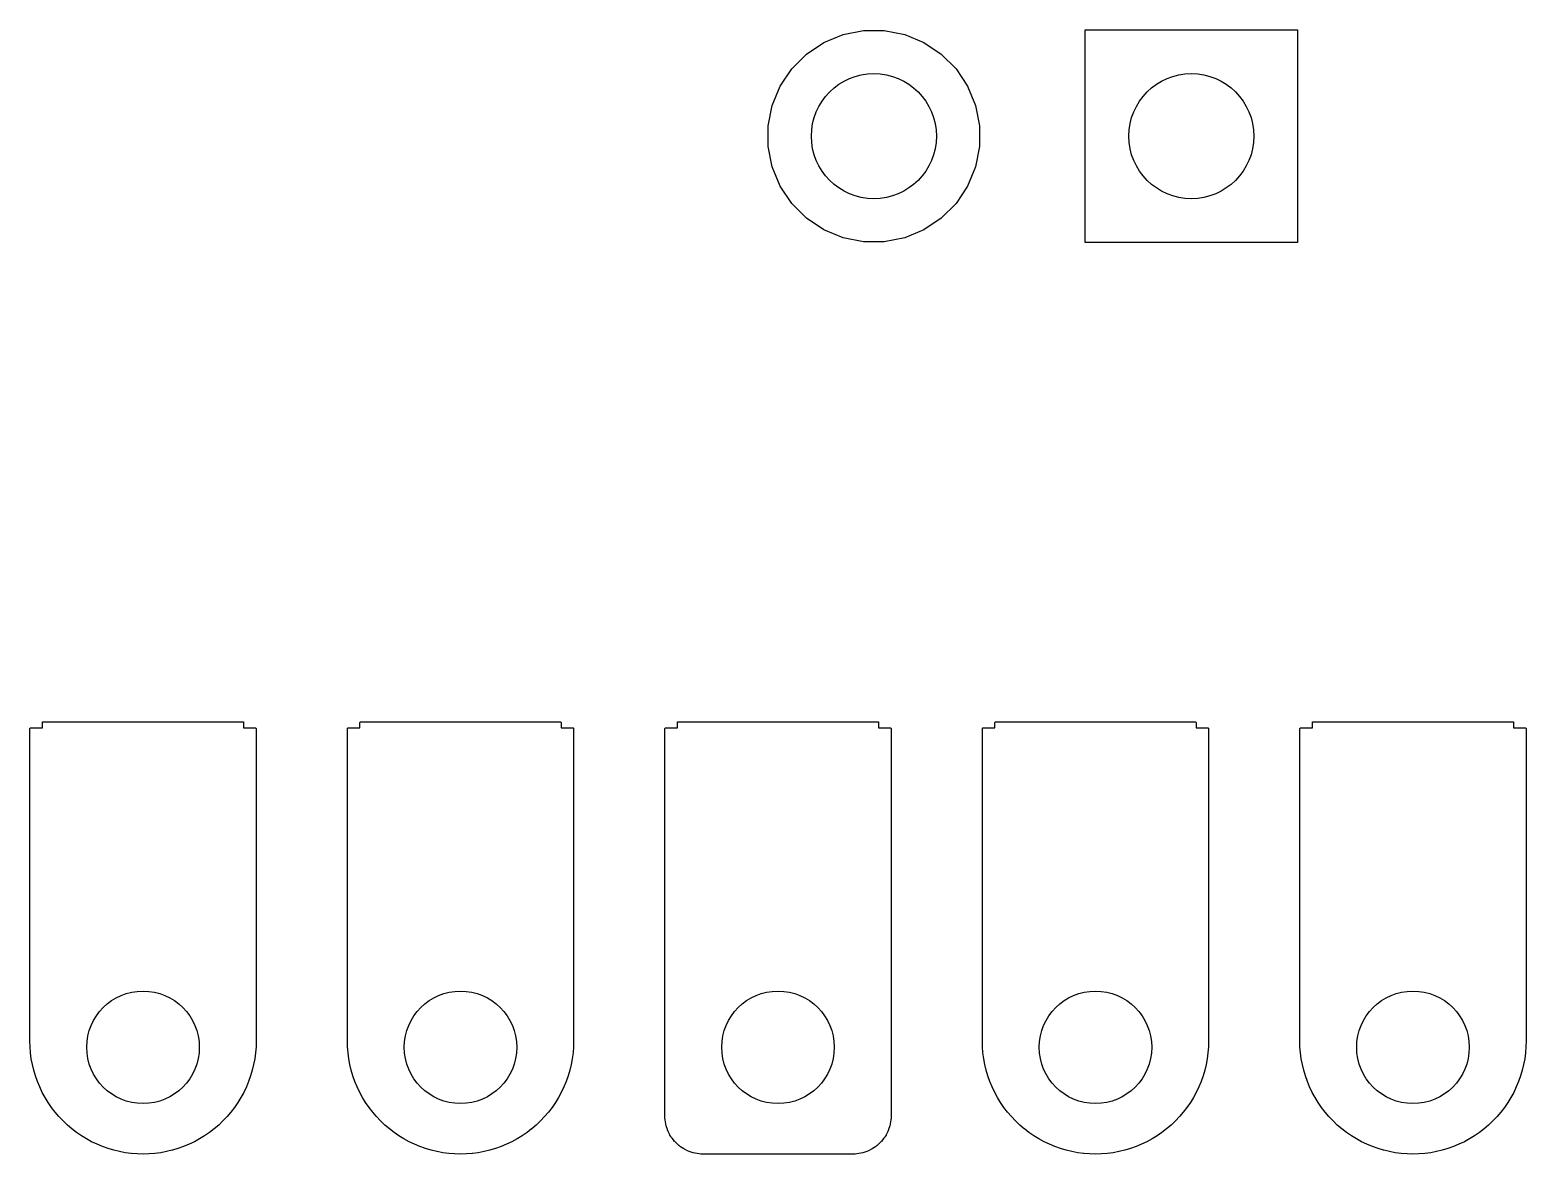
# Model space of a CAD drawing. Extents: x 2.33 to 6.14, y -4.79 to -1.74.
# Drawn here: x 3.8544 to 4.3256, y -3.7556 to -3.4015 of the extents above; entities that cross this region are included whole.
import ezdxf

# ---------------------------------------------------------------- set-up
doc = ezdxf.new("R2010")
doc.units = 0
doc.header["$MEASUREMENT"] = 0
doc.layers.add('BLACK', color=7, linetype='CONTINUOUS')
doc.layers.add('WHITE', color=7, linetype='CONTINUOUS')

msp = doc.modelspace()

# ---------------------------------------------------------------- linework, layer by layer
at = {"layer": 'BLACK', "linetype": 'CONTINUOUS'}
for p, q in [((4.11048, -3.40298), (4.11692, -3.4017)), ((4.11692, -3.4017), (4.12348, -3.4017)), ((4.12348, -3.4017), (4.12991, -3.40298)), ((4.18673, -3.46846), (4.18673, -3.40154)), ((4.18673, -3.40154), (4.25366, -3.40154)), ((4.25366, -3.40154), (4.25366, -3.46846)), ((4.09897, -3.40913), (4.10442, -3.40549)), ((4.10442, -3.40549), (4.11048, -3.40298)), ((4.12991, -3.40298), (4.13597, -3.40549)), ((4.13597, -3.40549), (4.14143, -3.40913)), ((4.09433, -3.41377), (4.09897, -3.40913)), ((4.14143, -3.40913), (4.14607, -3.41377)), ((4.09068, -3.41922), (4.09433, -3.41377)), ((4.14607, -3.41377), (4.14971, -3.41922)), ((4.08817, -3.42529), (4.09068, -3.41922)), ((4.14971, -3.41922), (4.15222, -3.42529)), ((4.08689, -3.43172), (4.08817, -3.42529)), ((4.15222, -3.42529), (4.1535, -3.43172)), ((4.08689, -3.43828), (4.08689, -3.43172)), ((4.1535, -3.43172), (4.1535, -3.43828)), ((4.08817, -3.44471), (4.08689, -3.43828)), ((4.1535, -3.43828), (4.15222, -3.44471)), ((4.09068, -3.45078), (4.08817, -3.44471)), ((4.15222, -3.44471), (4.14971, -3.45078)), ((4.09433, -3.45623), (4.09068, -3.45078)), ((4.14971, -3.45078), (4.14607, -3.45623)), ((4.09897, -3.46087), (4.09433, -3.45623)), ((4.14607, -3.45623), (4.14143, -3.46087)), ((4.10442, -3.46451), (4.09897, -3.46087)), ((4.14143, -3.46087), (4.13597, -3.46451)), ((4.11048, -3.46702), (4.10442, -3.46451)), ((4.11692, -3.4683), (4.11048, -3.46702)), ((4.12348, -3.4683), (4.11692, -3.4683)), ((4.12991, -3.46702), (4.12348, -3.4683)), ((4.13597, -3.46451), (4.12991, -3.46702)), ((4.25366, -3.46846), (4.18673, -3.46846)), ((3.85437, -3.62157), (3.85443, -3.62144)), ((3.85437, -3.72), (3.85437, -3.62157)), ((3.85443, -3.62144), (3.85457, -3.62138)), ((3.85457, -3.62138), (3.85831, -3.62138)), ((3.85831, -3.61964), (3.85836, -3.6195)), ((3.85831, -3.62138), (3.85831, -3.61964)), ((3.85836, -3.6195), (3.8585, -3.61944)), ((3.8585, -3.61944), (3.9215, -3.61944)), ((3.9215, -3.61944), (3.92164, -3.6195)), ((3.92164, -3.6195), (3.92169, -3.61964)), ((3.92169, -3.61964), (3.92169, -3.62138)), ((3.92169, -3.62138), (3.92543, -3.62138)), ((3.92543, -3.62138), (3.92557, -3.62144)), ((3.92557, -3.62144), (3.92563, -3.62157)), ((3.92563, -3.62157), (3.92563, -3.72)), ((3.95437, -3.62157), (3.95443, -3.62144)), ((3.95437, -3.72), (3.95437, -3.62157)), ((3.95443, -3.62144), (3.95457, -3.62138)), ((3.95457, -3.62138), (3.95831, -3.62138)), ((3.95831, -3.61964), (3.95836, -3.6195)), ((3.95831, -3.62138), (3.95831, -3.61964)), ((3.95836, -3.6195), (3.9585, -3.61944)), ((3.9585, -3.61944), (4.0215, -3.61944)), ((4.0215, -3.61944), (4.02164, -3.6195)), ((4.02164, -3.6195), (4.02169, -3.61964)), ((4.02169, -3.61964), (4.02169, -3.62138)), ((4.02169, -3.62138), (4.02543, -3.62138)), ((4.02543, -3.62138), (4.02557, -3.62144)), ((4.02557, -3.62144), (4.02563, -3.62157)), ((4.02563, -3.62157), (4.02563, -3.72)), ((4.05437, -3.62157), (4.05443, -3.62144)), ((4.05437, -3.74425), (4.05437, -3.62157)), ((4.05443, -3.62144), (4.05457, -3.62138)), ((4.05457, -3.62138), (4.05831, -3.62138)), ((4.05831, -3.61964), (4.05836, -3.6195)), ((4.05831, -3.62138), (4.05831, -3.61964)), ((4.05836, -3.6195), (4.0585, -3.61944)), ((4.0585, -3.61944), (4.1215, -3.61944)), ((4.1215, -3.61944), (4.12164, -3.6195)), ((4.12164, -3.6195), (4.12169, -3.61964)), ((4.12169, -3.61964), (4.12169, -3.62138)), ((4.12169, -3.62138), (4.12543, -3.62138)), ((4.12543, -3.62138), (4.12557, -3.62144)), ((4.12557, -3.62144), (4.12563, -3.62157)), ((4.12563, -3.62157), (4.12563, -3.74425)), ((4.15437, -3.62157), (4.15443, -3.62144)), ((4.15437, -3.72), (4.15437, -3.62157)), ((4.15443, -3.62144), (4.15457, -3.62138)), ((4.15457, -3.62138), (4.15831, -3.62138)), ((4.15831, -3.61964), (4.15836, -3.6195)), ((4.15831, -3.62138), (4.15831, -3.61964)), ((4.15836, -3.6195), (4.1585, -3.61944)), ((4.1585, -3.61944), (4.2215, -3.61944)), ((4.2215, -3.61944), (4.22164, -3.6195)), ((4.22164, -3.6195), (4.22169, -3.61964)), ((4.22169, -3.61964), (4.22169, -3.62138)), ((4.22169, -3.62138), (4.22543, -3.62138)), ((4.22543, -3.62138), (4.22557, -3.62144)), ((4.22557, -3.62144), (4.22563, -3.62157)), ((4.22563, -3.62157), (4.22563, -3.72)), ((4.25437, -3.62157), (4.25443, -3.62144)), ((4.25437, -3.72), (4.25437, -3.62157)), ((4.25443, -3.62144), (4.25457, -3.62138)), ((4.25457, -3.62138), (4.25831, -3.62138)), ((4.25831, -3.61964), (4.25836, -3.6195)), ((4.25831, -3.62138), (4.25831, -3.61964)), ((4.25836, -3.6195), (4.2585, -3.61944)), ((4.2585, -3.61944), (4.3215, -3.61944)), ((4.3215, -3.61944), (4.32164, -3.6195)), ((4.32164, -3.6195), (4.32169, -3.61964)), ((4.32169, -3.61964), (4.32169, -3.62138)), ((4.32169, -3.62138), (4.32543, -3.62138)), ((4.32543, -3.62138), (4.32557, -3.62144)), ((4.32557, -3.62144), (4.32563, -3.62157)), ((4.32563, -3.62157), (4.32563, -3.72)), ((3.85441, -3.72185), (3.85437, -3.72)), ((3.85437, -3.72), (3.85437, -3.72)), ((3.85441, -3.72187), (3.85441, -3.72185)), ((3.85457, -3.72372), (3.85441, -3.72187)), ((3.92559, -3.72187), (3.92543, -3.72372)), ((3.92563, -3.72), (3.92559, -3.72185)), ((3.92559, -3.72185), (3.92559, -3.72187)), ((3.92563, -3.72), (3.92563, -3.72)), ((3.95441, -3.72185), (3.95437, -3.72)), ((3.95437, -3.72), (3.95437, -3.72)), ((3.95441, -3.72187), (3.95441, -3.72185)), ((3.95457, -3.72372), (3.95441, -3.72187)), ((4.02559, -3.72187), (4.02543, -3.72372)), ((4.02563, -3.72), (4.02559, -3.72185)), ((4.02559, -3.72185), (4.02559, -3.72187)), ((4.02563, -3.72), (4.02563, -3.72)), ((4.15441, -3.72185), (4.15437, -3.72)), ((4.15437, -3.72), (4.15437, -3.72)), ((4.15441, -3.72187), (4.15441, -3.72185)), ((4.15457, -3.72372), (4.15441, -3.72187)), ((4.22559, -3.72187), (4.22543, -3.72372)), ((4.22563, -3.72), (4.22559, -3.72185)), ((4.22559, -3.72185), (4.22559, -3.72187)), ((4.22563, -3.72), (4.22563, -3.72)), ((4.25441, -3.72185), (4.25437, -3.72)), ((4.25437, -3.72), (4.25437, -3.72)), ((4.25441, -3.72187), (4.25441, -3.72185)), ((4.25457, -3.72372), (4.25441, -3.72187)), ((4.32559, -3.72187), (4.32543, -3.72372)), ((4.32563, -3.72), (4.32559, -3.72185)), ((4.32559, -3.72185), (4.32559, -3.72187)), ((4.32563, -3.72), (4.32563, -3.72)), ((3.85457, -3.72373), (3.85457, -3.72372)), ((3.8548, -3.72558), (3.85457, -3.72373)), ((3.85481, -3.72559), (3.8548, -3.72558)), ((3.85516, -3.7274), (3.85481, -3.72559)), ((3.85516, -3.72741), (3.85516, -3.7274)), ((3.8556, -3.72922), (3.85516, -3.72741)), ((3.92484, -3.72741), (3.9244, -3.72922)), ((3.92519, -3.72559), (3.92484, -3.7274)), ((3.92484, -3.7274), (3.92484, -3.72741)), ((3.9252, -3.72558), (3.92519, -3.72559)), ((3.92543, -3.72373), (3.9252, -3.72558)), ((3.92543, -3.72372), (3.92543, -3.72373)), ((3.95457, -3.72373), (3.95457, -3.72372)), ((3.9548, -3.72558), (3.95457, -3.72373)), ((3.95481, -3.72559), (3.9548, -3.72558)), ((3.95516, -3.7274), (3.95481, -3.72559)), ((3.95516, -3.72741), (3.95516, -3.7274)), ((3.9556, -3.72922), (3.95516, -3.72741)), ((4.02484, -3.72741), (4.0244, -3.72922)), ((4.02519, -3.72559), (4.02484, -3.7274)), ((4.02484, -3.7274), (4.02484, -3.72741)), ((4.0252, -3.72558), (4.02519, -3.72559)), ((4.02543, -3.72373), (4.0252, -3.72558)), ((4.02543, -3.72372), (4.02543, -3.72373)), ((4.15457, -3.72373), (4.15457, -3.72372)), ((4.1548, -3.72558), (4.15457, -3.72373)), ((4.15481, -3.72559), (4.1548, -3.72558)), ((4.15516, -3.7274), (4.15481, -3.72559)), ((4.15516, -3.72741), (4.15516, -3.7274)), ((4.1556, -3.72922), (4.15516, -3.72741)), ((4.22484, -3.72741), (4.2244, -3.72922)), ((4.22519, -3.72559), (4.22484, -3.7274)), ((4.22484, -3.7274), (4.22484, -3.72741)), ((4.2252, -3.72558), (4.22519, -3.72559)), ((4.22543, -3.72373), (4.2252, -3.72558)), ((4.22543, -3.72372), (4.22543, -3.72373)), ((4.25457, -3.72373), (4.25457, -3.72372)), ((4.2548, -3.72558), (4.25457, -3.72373)), ((4.25481, -3.72559), (4.2548, -3.72558)), ((4.25516, -3.7274), (4.25481, -3.72559)), ((4.25516, -3.72741), (4.25516, -3.7274)), ((4.2556, -3.72922), (4.25516, -3.72741)), ((4.32484, -3.72741), (4.3244, -3.72922)), ((4.32519, -3.72559), (4.32484, -3.7274)), ((4.32484, -3.7274), (4.32484, -3.72741)), ((4.3252, -3.72558), (4.32519, -3.72559)), ((4.32543, -3.72373), (4.3252, -3.72558)), ((4.32543, -3.72372), (4.32543, -3.72373)), ((3.8556, -3.72923), (3.8556, -3.72922)), ((3.85611, -3.731), (3.8556, -3.72923)), ((3.85611, -3.73101), (3.85611, -3.731)), ((3.85674, -3.73278), (3.85611, -3.73101)), ((3.92389, -3.73101), (3.92326, -3.73278)), ((3.9244, -3.72923), (3.92389, -3.731)), ((3.92389, -3.731), (3.92389, -3.73101)), ((3.9244, -3.72922), (3.9244, -3.72923)), ((3.9556, -3.72923), (3.9556, -3.72922)), ((3.95611, -3.731), (3.9556, -3.72923)), ((3.95611, -3.73101), (3.95611, -3.731)), ((3.95674, -3.73278), (3.95611, -3.73101)), ((4.02389, -3.73101), (4.02326, -3.73278)), ((4.0244, -3.72923), (4.02389, -3.731)), ((4.02389, -3.731), (4.02389, -3.73101)), ((4.0244, -3.72922), (4.0244, -3.72923)), ((4.1556, -3.72923), (4.1556, -3.72922)), ((4.15611, -3.731), (4.1556, -3.72923)), ((4.15611, -3.73101), (4.15611, -3.731)), ((4.15674, -3.73278), (4.15611, -3.73101)), ((4.22389, -3.73101), (4.22326, -3.73278)), ((4.2244, -3.72923), (4.22389, -3.731)), ((4.22389, -3.731), (4.22389, -3.73101)), ((4.2244, -3.72922), (4.2244, -3.72923)), ((4.2556, -3.72923), (4.2556, -3.72922)), ((4.25611, -3.731), (4.2556, -3.72923)), ((4.25611, -3.73101), (4.25611, -3.731)), ((4.25674, -3.73278), (4.25611, -3.73101)), ((4.32389, -3.73101), (4.32326, -3.73278)), ((4.3244, -3.72923), (4.32389, -3.731)), ((4.32389, -3.731), (4.32389, -3.73101)), ((4.3244, -3.72922), (4.3244, -3.72923)), ((3.85675, -3.73279), (3.85674, -3.73278)), ((3.85746, -3.73449), (3.85675, -3.73279)), ((3.85825, -3.73619), (3.85746, -3.73449)), ((3.85746, -3.73449), (3.85746, -3.73449)), ((3.85825, -3.7362), (3.85825, -3.73619)), ((3.85916, -3.73781), (3.85825, -3.7362)), ((3.92175, -3.7362), (3.92084, -3.73781)), ((3.92254, -3.73449), (3.92175, -3.73619)), ((3.92175, -3.73619), (3.92175, -3.7362)), ((3.92325, -3.73279), (3.92254, -3.73449)), ((3.92254, -3.73449), (3.92254, -3.73449)), ((3.92326, -3.73278), (3.92325, -3.73279)), ((3.95675, -3.73279), (3.95674, -3.73278)), ((3.95746, -3.73449), (3.95675, -3.73279)), ((3.95825, -3.73619), (3.95746, -3.73449)), ((3.95746, -3.73449), (3.95746, -3.73449)), ((3.95825, -3.7362), (3.95825, -3.73619)), ((3.95916, -3.73781), (3.95825, -3.7362)), ((4.02175, -3.7362), (4.02084, -3.73781)), ((4.02254, -3.73449), (4.02175, -3.73619)), ((4.02175, -3.73619), (4.02175, -3.7362)), ((4.02325, -3.73279), (4.02254, -3.73449)), ((4.02254, -3.73449), (4.02254, -3.73449)), ((4.02326, -3.73278), (4.02325, -3.73279)), ((4.15675, -3.73279), (4.15674, -3.73278)), ((4.15746, -3.73449), (4.15675, -3.73279)), ((4.15825, -3.73619), (4.15746, -3.73449)), ((4.15746, -3.73449), (4.15746, -3.73449)), ((4.15825, -3.7362), (4.15825, -3.73619)), ((4.15916, -3.73781), (4.15825, -3.7362)), ((4.22175, -3.7362), (4.22084, -3.73781)), ((4.22254, -3.73449), (4.22175, -3.73619)), ((4.22175, -3.73619), (4.22175, -3.7362)), ((4.22325, -3.73279), (4.22254, -3.73449)), ((4.22254, -3.73449), (4.22254, -3.73449)), ((4.22326, -3.73278), (4.22325, -3.73279)), ((4.25675, -3.73279), (4.25674, -3.73278)), ((4.25746, -3.73449), (4.25675, -3.73279)), ((4.25825, -3.73619), (4.25746, -3.73449)), ((4.25746, -3.73449), (4.25746, -3.73449)), ((4.25825, -3.7362), (4.25825, -3.73619)), ((4.25916, -3.73781), (4.25825, -3.7362)), ((4.32175, -3.7362), (4.32084, -3.73781)), ((4.32254, -3.73449), (4.32175, -3.73619)), ((4.32175, -3.73619), (4.32175, -3.7362)), ((4.32325, -3.73279), (4.32254, -3.73449)), ((4.32254, -3.73449), (4.32254, -3.73449)), ((4.32326, -3.73278), (4.32325, -3.73279)), ((3.85916, -3.73782), (3.85916, -3.73781)), ((3.86011, -3.73939), (3.85916, -3.73782)), ((3.86011, -3.7394), (3.86011, -3.73939)), ((3.86118, -3.74094), (3.86011, -3.7394)), ((3.86118, -3.74095), (3.86118, -3.74094)), ((3.86233, -3.7424), (3.86118, -3.74095)), ((3.91882, -3.74095), (3.91767, -3.7424)), ((3.91989, -3.7394), (3.91882, -3.74094)), ((3.91882, -3.74094), (3.91882, -3.74095)), ((3.92084, -3.73782), (3.91989, -3.73939)), ((3.91989, -3.73939), (3.91989, -3.7394)), ((3.92084, -3.73781), (3.92084, -3.73782)), ((3.95916, -3.73782), (3.95916, -3.73781)), ((3.96011, -3.73939), (3.95916, -3.73782)), ((3.96011, -3.7394), (3.96011, -3.73939)), ((3.96118, -3.74094), (3.96011, -3.7394)), ((3.96118, -3.74095), (3.96118, -3.74094)), ((3.96233, -3.7424), (3.96118, -3.74095)), ((4.01882, -3.74095), (4.01767, -3.7424)), ((4.01989, -3.7394), (4.01882, -3.74094)), ((4.01882, -3.74094), (4.01882, -3.74095)), ((4.02084, -3.73782), (4.01989, -3.73939)), ((4.01989, -3.73939), (4.01989, -3.7394)), ((4.02084, -3.73781), (4.02084, -3.73782)), ((4.15916, -3.73782), (4.15916, -3.73781)), ((4.16011, -3.73939), (4.15916, -3.73782)), ((4.16011, -3.7394), (4.16011, -3.73939)), ((4.16118, -3.74094), (4.16011, -3.7394)), ((4.16118, -3.74095), (4.16118, -3.74094)), ((4.16233, -3.7424), (4.16118, -3.74095)), ((4.21882, -3.74095), (4.21767, -3.7424)), ((4.21989, -3.7394), (4.21882, -3.74094)), ((4.21882, -3.74094), (4.21882, -3.74095)), ((4.22084, -3.73782), (4.21989, -3.73939)), ((4.21989, -3.73939), (4.21989, -3.7394)), ((4.22084, -3.73781), (4.22084, -3.73782)), ((4.25916, -3.73782), (4.25916, -3.73781)), ((4.26011, -3.73939), (4.25916, -3.73782)), ((4.26011, -3.7394), (4.26011, -3.73939)), ((4.26118, -3.74094), (4.26011, -3.7394)), ((4.26118, -3.74095), (4.26118, -3.74094)), ((4.26233, -3.7424), (4.26118, -3.74095)), ((4.31882, -3.74095), (4.31767, -3.7424)), ((4.31989, -3.7394), (4.31882, -3.74094)), ((4.31882, -3.74094), (4.31882, -3.74095)), ((4.32084, -3.73782), (4.31989, -3.73939)), ((4.31989, -3.73939), (4.31989, -3.7394)), ((4.32084, -3.73781), (4.32084, -3.73782)), ((3.86233, -3.74241), (3.86233, -3.7424)), ((3.86351, -3.74383), (3.86233, -3.74241)), ((3.86352, -3.74384), (3.86351, -3.74383)), ((3.86482, -3.74518), (3.86352, -3.74384)), ((3.86616, -3.74648), (3.86482, -3.74518)), ((3.86482, -3.74518), (3.86482, -3.74518)), ((3.86617, -3.74649), (3.86616, -3.74648)), ((3.86759, -3.74767), (3.86617, -3.74649)), ((3.91383, -3.74649), (3.91241, -3.74767)), ((3.91384, -3.74648), (3.91383, -3.74649)), ((3.91518, -3.74518), (3.91384, -3.74648)), ((3.91648, -3.74384), (3.91518, -3.74518)), ((3.91518, -3.74518), (3.91518, -3.74518)), ((3.91649, -3.74383), (3.91648, -3.74384)), ((3.91767, -3.74241), (3.91649, -3.74383)), ((3.91767, -3.7424), (3.91767, -3.74241)), ((3.96233, -3.74241), (3.96233, -3.7424)), ((3.96351, -3.74383), (3.96233, -3.74241)), ((3.96352, -3.74384), (3.96351, -3.74383)), ((3.96482, -3.74518), (3.96352, -3.74384)), ((3.96616, -3.74648), (3.96482, -3.74518)), ((3.96482, -3.74518), (3.96482, -3.74518)), ((3.96617, -3.74649), (3.96616, -3.74648)), ((3.96759, -3.74767), (3.96617, -3.74649)), ((4.01383, -3.74649), (4.01241, -3.74767)), ((4.01384, -3.74648), (4.01383, -3.74649)), ((4.01518, -3.74518), (4.01384, -3.74648)), ((4.01648, -3.74384), (4.01518, -3.74518)), ((4.01518, -3.74518), (4.01518, -3.74518)), ((4.01649, -3.74383), (4.01648, -3.74384)), ((4.01767, -3.74241), (4.01649, -3.74383)), ((4.01767, -3.7424), (4.01767, -3.74241)), ((4.05437, -3.74428), (4.05437, -3.74425)), ((4.05445, -3.74487), (4.05437, -3.74428)), ((4.05453, -3.7455), (4.05445, -3.74487)), ((4.05453, -3.74551), (4.05453, -3.7455)), ((4.05465, -3.7461), (4.05453, -3.74551)), ((4.05477, -3.74673), (4.05465, -3.7461)), ((4.12535, -3.7461), (4.12523, -3.74673)), ((4.12547, -3.74551), (4.12535, -3.7461)), ((4.12555, -3.74487), (4.12547, -3.7455)), ((4.12547, -3.7455), (4.12547, -3.74551)), ((4.12563, -3.74428), (4.12555, -3.74487)), ((4.12563, -3.74425), (4.12563, -3.74428)), ((4.16233, -3.74241), (4.16233, -3.7424)), ((4.16351, -3.74383), (4.16233, -3.74241)), ((4.16352, -3.74384), (4.16351, -3.74383)), ((4.16482, -3.74518), (4.16352, -3.74384)), ((4.16616, -3.74648), (4.16482, -3.74518)), ((4.16482, -3.74518), (4.16482, -3.74518)), ((4.16617, -3.74649), (4.16616, -3.74648)), ((4.16759, -3.74767), (4.16617, -3.74649)), ((4.21383, -3.74649), (4.21241, -3.74767)), ((4.21384, -3.74648), (4.21383, -3.74649)), ((4.21518, -3.74518), (4.21384, -3.74648)), ((4.21648, -3.74384), (4.21518, -3.74518)), ((4.21518, -3.74518), (4.21518, -3.74518)), ((4.21649, -3.74383), (4.21648, -3.74384)), ((4.21767, -3.74241), (4.21649, -3.74383)), ((4.21767, -3.7424), (4.21767, -3.74241)), ((4.26233, -3.74241), (4.26233, -3.7424)), ((4.26351, -3.74383), (4.26233, -3.74241)), ((4.26352, -3.74384), (4.26351, -3.74383)), ((4.26482, -3.74518), (4.26352, -3.74384)), ((4.26616, -3.74648), (4.26482, -3.74518)), ((4.26482, -3.74518), (4.26482, -3.74518)), ((4.26617, -3.74649), (4.26616, -3.74648)), ((4.26759, -3.74767), (4.26617, -3.74649)), ((4.31383, -3.74649), (4.31241, -3.74767)), ((4.31384, -3.74648), (4.31383, -3.74649)), ((4.31518, -3.74518), (4.31384, -3.74648)), ((4.31648, -3.74384), (4.31518, -3.74518)), ((4.31518, -3.74518), (4.31518, -3.74518)), ((4.31649, -3.74383), (4.31648, -3.74384)), ((4.31767, -3.74241), (4.31649, -3.74383)), ((4.31767, -3.7424), (4.31767, -3.74241)), ((3.8676, -3.74767), (3.86759, -3.74767)), ((3.86905, -3.74882), (3.8676, -3.74767)), ((3.86906, -3.74882), (3.86905, -3.74882)), ((3.8706, -3.74989), (3.86906, -3.74882)), ((3.87061, -3.74989), (3.8706, -3.74989)), ((3.87218, -3.75084), (3.87061, -3.74989)), ((3.87219, -3.75084), (3.87218, -3.75084)), ((3.8738, -3.75175), (3.87219, -3.75084)), ((3.90781, -3.75084), (3.9062, -3.75175)), ((3.90782, -3.75084), (3.90781, -3.75084)), ((3.90939, -3.74989), (3.90782, -3.75084)), ((3.9094, -3.74989), (3.90939, -3.74989)), ((3.91094, -3.74882), (3.9094, -3.74989)), ((3.91095, -3.74882), (3.91094, -3.74882)), ((3.9124, -3.74767), (3.91095, -3.74882)), ((3.91241, -3.74767), (3.9124, -3.74767)), ((3.9676, -3.74767), (3.96759, -3.74767)), ((3.96905, -3.74882), (3.9676, -3.74767)), ((3.96906, -3.74882), (3.96905, -3.74882)), ((3.9706, -3.74989), (3.96906, -3.74882)), ((3.97061, -3.74989), (3.9706, -3.74989)), ((3.97218, -3.75084), (3.97061, -3.74989)), ((3.97219, -3.75084), (3.97218, -3.75084)), ((3.9738, -3.75175), (3.97219, -3.75084)), ((4.00781, -3.75084), (4.0062, -3.75175)), ((4.00782, -3.75084), (4.00781, -3.75084)), ((4.00939, -3.74989), (4.00782, -3.75084)), ((4.0094, -3.74989), (4.00939, -3.74989)), ((4.01094, -3.74882), (4.0094, -3.74989)), ((4.01095, -3.74882), (4.01094, -3.74882)), ((4.0124, -3.74767), (4.01095, -3.74882)), ((4.01241, -3.74767), (4.0124, -3.74767)), ((4.05477, -3.74676), (4.05477, -3.74673)), ((4.05517, -3.74794), (4.05477, -3.74676)), ((4.05517, -3.74795), (4.05517, -3.74794)), ((4.05541, -3.7485), (4.05517, -3.74795)), ((4.05541, -3.74851), (4.05541, -3.7485)), ((4.05597, -3.74962), (4.05541, -3.74851)), ((4.05597, -3.74963), (4.05597, -3.74962)), ((4.05629, -3.75014), (4.05597, -3.74963)), ((4.05629, -3.75015), (4.05629, -3.75014)), ((4.05665, -3.75066), (4.05629, -3.75015)), ((4.05666, -3.75067), (4.05665, -3.75066)), ((4.05705, -3.75118), (4.05666, -3.75067)), ((4.05705, -3.75119), (4.05705, -3.75118)), ((4.05745, -3.75166), (4.05705, -3.75119)), ((4.12295, -3.75119), (4.12255, -3.75166)), ((4.12334, -3.75067), (4.12295, -3.75118)), ((4.12295, -3.75118), (4.12295, -3.75119)), ((4.12335, -3.75066), (4.12334, -3.75067)), ((4.12371, -3.75015), (4.12335, -3.75066)), ((4.12403, -3.74963), (4.12371, -3.75014)), ((4.12371, -3.75014), (4.12371, -3.75015)), ((4.12459, -3.74851), (4.12403, -3.74962)), ((4.12403, -3.74962), (4.12403, -3.74963)), ((4.12483, -3.74795), (4.12459, -3.7485)), ((4.12459, -3.7485), (4.12459, -3.74851)), ((4.12523, -3.74676), (4.12483, -3.74794)), ((4.12483, -3.74794), (4.12483, -3.74795)), ((4.12523, -3.74673), (4.12523, -3.74676)), ((4.1676, -3.74767), (4.16759, -3.74767)), ((4.16905, -3.74882), (4.1676, -3.74767)), ((4.16906, -3.74882), (4.16905, -3.74882)), ((4.1706, -3.74989), (4.16906, -3.74882)), ((4.17061, -3.74989), (4.1706, -3.74989)), ((4.17218, -3.75084), (4.17061, -3.74989)), ((4.17219, -3.75084), (4.17218, -3.75084)), ((4.1738, -3.75175), (4.17219, -3.75084)), ((4.20781, -3.75084), (4.2062, -3.75175)), ((4.20782, -3.75084), (4.20781, -3.75084)), ((4.20939, -3.74989), (4.20782, -3.75084)), ((4.2094, -3.74989), (4.20939, -3.74989)), ((4.21094, -3.74882), (4.2094, -3.74989)), ((4.21095, -3.74882), (4.21094, -3.74882)), ((4.2124, -3.74767), (4.21095, -3.74882)), ((4.21241, -3.74767), (4.2124, -3.74767)), ((4.2676, -3.74767), (4.26759, -3.74767)), ((4.26905, -3.74882), (4.2676, -3.74767)), ((4.26906, -3.74882), (4.26905, -3.74882)), ((4.2706, -3.74989), (4.26906, -3.74882)), ((4.27061, -3.74989), (4.2706, -3.74989)), ((4.27218, -3.75084), (4.27061, -3.74989)), ((4.27219, -3.75084), (4.27218, -3.75084)), ((4.2738, -3.75175), (4.27219, -3.75084)), ((4.30781, -3.75084), (4.3062, -3.75175)), ((4.30782, -3.75084), (4.30781, -3.75084)), ((4.30939, -3.74989), (4.30782, -3.75084)), ((4.3094, -3.74989), (4.30939, -3.74989)), ((4.31094, -3.74882), (4.3094, -3.74989)), ((4.31095, -3.74882), (4.31094, -3.74882)), ((4.3124, -3.74767), (4.31095, -3.74882)), ((4.31241, -3.74767), (4.3124, -3.74767)), ((3.87381, -3.75175), (3.8738, -3.75175)), ((3.87551, -3.75254), (3.87381, -3.75175)), ((3.87721, -3.75325), (3.87551, -3.75254)), ((3.87551, -3.75254), (3.87551, -3.75254)), ((3.87722, -3.75326), (3.87721, -3.75325)), ((3.87899, -3.75389), (3.87722, -3.75326)), ((3.879, -3.75389), (3.87899, -3.75389)), ((3.88077, -3.7544), (3.879, -3.75389)), ((3.88078, -3.7544), (3.88077, -3.7544)), ((3.88259, -3.75484), (3.88078, -3.7544)), ((3.8826, -3.75484), (3.88259, -3.75484)), ((3.88441, -3.75519), (3.8826, -3.75484)), ((3.88442, -3.7552), (3.88441, -3.75519)), ((3.88627, -3.75543), (3.88442, -3.7552)), ((3.88628, -3.75543), (3.88627, -3.75543)), ((3.88813, -3.75559), (3.88628, -3.75543)), ((3.88815, -3.75559), (3.88813, -3.75559)), ((3.89, -3.75563), (3.88815, -3.75559)), ((3.89185, -3.75559), (3.89, -3.75563)), ((3.89, -3.75563), (3.89, -3.75563)), ((3.89187, -3.75559), (3.89185, -3.75559)), ((3.89372, -3.75543), (3.89187, -3.75559)), ((3.89373, -3.75543), (3.89372, -3.75543)), ((3.89558, -3.7552), (3.89373, -3.75543)), ((3.89559, -3.75519), (3.89558, -3.7552)), ((3.8974, -3.75484), (3.89559, -3.75519)), ((3.89741, -3.75484), (3.8974, -3.75484)), ((3.89922, -3.7544), (3.89741, -3.75484)), ((3.89923, -3.7544), (3.89922, -3.7544)), ((3.901, -3.75389), (3.89923, -3.7544)), ((3.90101, -3.75389), (3.901, -3.75389)), ((3.90278, -3.75326), (3.90101, -3.75389)), ((3.90279, -3.75325), (3.90278, -3.75326)), ((3.90449, -3.75254), (3.90279, -3.75325)), ((3.90619, -3.75175), (3.90449, -3.75254)), ((3.90449, -3.75254), (3.90449, -3.75254)), ((3.9062, -3.75175), (3.90619, -3.75175)), ((3.97381, -3.75175), (3.9738, -3.75175)), ((3.97551, -3.75254), (3.97381, -3.75175)), ((3.97721, -3.75325), (3.97551, -3.75254)), ((3.97551, -3.75254), (3.97551, -3.75254)), ((3.97722, -3.75326), (3.97721, -3.75325)), ((3.97899, -3.75389), (3.97722, -3.75326)), ((3.979, -3.75389), (3.97899, -3.75389)), ((3.98077, -3.7544), (3.979, -3.75389)), ((3.98078, -3.7544), (3.98077, -3.7544)), ((3.98259, -3.75484), (3.98078, -3.7544)), ((3.9826, -3.75484), (3.98259, -3.75484)), ((3.98441, -3.75519), (3.9826, -3.75484)), ((3.98442, -3.7552), (3.98441, -3.75519)), ((3.98627, -3.75543), (3.98442, -3.7552)), ((3.98628, -3.75543), (3.98627, -3.75543)), ((3.98813, -3.75559), (3.98628, -3.75543)), ((3.98815, -3.75559), (3.98813, -3.75559)), ((3.99, -3.75563), (3.98815, -3.75559)), ((3.99185, -3.75559), (3.99, -3.75563)), ((3.99, -3.75563), (3.99, -3.75563)), ((3.99187, -3.75559), (3.99185, -3.75559)), ((3.99372, -3.75543), (3.99187, -3.75559)), ((3.99373, -3.75543), (3.99372, -3.75543)), ((3.99558, -3.7552), (3.99373, -3.75543)), ((3.99559, -3.75519), (3.99558, -3.7552)), ((3.9974, -3.75484), (3.99559, -3.75519)), ((3.99741, -3.75484), (3.9974, -3.75484)), ((3.99922, -3.7544), (3.99741, -3.75484)), ((3.99923, -3.7544), (3.99922, -3.7544)), ((4.001, -3.75389), (3.99923, -3.7544)), ((4.00101, -3.75389), (4.001, -3.75389)), ((4.00278, -3.75326), (4.00101, -3.75389)), ((4.00279, -3.75325), (4.00278, -3.75326)), ((4.00449, -3.75254), (4.00279, -3.75325)), ((4.00619, -3.75175), (4.00449, -3.75254)), ((4.00449, -3.75254), (4.00449, -3.75254)), ((4.0062, -3.75175), (4.00619, -3.75175)), ((4.05746, -3.75167), (4.05745, -3.75166)), ((4.05833, -3.75254), (4.05746, -3.75167)), ((4.05834, -3.75255), (4.05833, -3.75254)), ((4.05881, -3.75295), (4.05834, -3.75255)), ((4.05882, -3.75295), (4.05881, -3.75295)), ((4.05933, -3.75334), (4.05882, -3.75295)), ((4.05934, -3.75335), (4.05933, -3.75334)), ((4.05985, -3.75371), (4.05934, -3.75335)), ((4.05986, -3.75371), (4.05985, -3.75371)), ((4.06037, -3.75403), (4.05986, -3.75371)), ((4.06038, -3.75403), (4.06037, -3.75403)), ((4.06149, -3.75459), (4.06038, -3.75403)), ((4.0615, -3.75459), (4.06149, -3.75459)), ((4.06205, -3.75483), (4.0615, -3.75459)), ((4.06206, -3.75483), (4.06205, -3.75483)), ((4.06324, -3.75523), (4.06206, -3.75483)), ((4.06327, -3.75523), (4.06324, -3.75523)), ((4.0639, -3.75535), (4.06327, -3.75523)), ((4.06449, -3.75547), (4.0639, -3.75535)), ((4.0639, -3.75535), (4.0639, -3.75535)), ((4.0645, -3.75547), (4.06449, -3.75547)), ((4.06513, -3.75555), (4.0645, -3.75547)), ((4.06572, -3.75563), (4.06513, -3.75555)), ((4.06513, -3.75555), (4.06513, -3.75555)), ((4.06575, -3.75563), (4.06572, -3.75563)), ((4.11425, -3.75563), (4.06575, -3.75563)), ((4.11428, -3.75563), (4.11425, -3.75563)), ((4.11487, -3.75555), (4.11428, -3.75563)), ((4.1155, -3.75547), (4.11487, -3.75555)), ((4.11487, -3.75555), (4.11487, -3.75555)), ((4.11551, -3.75547), (4.1155, -3.75547)), ((4.1161, -3.75535), (4.11551, -3.75547)), ((4.11673, -3.75523), (4.1161, -3.75535)), ((4.1161, -3.75535), (4.1161, -3.75535)), ((4.11676, -3.75523), (4.11673, -3.75523)), ((4.11794, -3.75483), (4.11676, -3.75523)), ((4.11795, -3.75483), (4.11794, -3.75483)), ((4.1185, -3.75459), (4.11795, -3.75483)), ((4.11851, -3.75459), (4.1185, -3.75459)), ((4.11962, -3.75403), (4.11851, -3.75459)), ((4.11963, -3.75403), (4.11962, -3.75403)), ((4.12014, -3.75371), (4.11963, -3.75403)), ((4.12015, -3.75371), (4.12014, -3.75371)), ((4.12066, -3.75335), (4.12015, -3.75371)), ((4.12067, -3.75334), (4.12066, -3.75335)), ((4.12118, -3.75295), (4.12067, -3.75334)), ((4.12119, -3.75295), (4.12118, -3.75295)), ((4.12166, -3.75255), (4.12119, -3.75295)), ((4.12167, -3.75254), (4.12166, -3.75255)), ((4.12254, -3.75167), (4.12167, -3.75254)), ((4.12255, -3.75166), (4.12254, -3.75167)), ((4.17381, -3.75175), (4.1738, -3.75175)), ((4.17551, -3.75254), (4.17381, -3.75175)), ((4.17721, -3.75325), (4.17551, -3.75254)), ((4.17551, -3.75254), (4.17551, -3.75254)), ((4.17722, -3.75326), (4.17721, -3.75325)), ((4.17899, -3.75389), (4.17722, -3.75326)), ((4.179, -3.75389), (4.17899, -3.75389)), ((4.18077, -3.7544), (4.179, -3.75389)), ((4.18078, -3.7544), (4.18077, -3.7544)), ((4.18259, -3.75484), (4.18078, -3.7544)), ((4.1826, -3.75484), (4.18259, -3.75484)), ((4.18441, -3.75519), (4.1826, -3.75484)), ((4.18442, -3.7552), (4.18441, -3.75519)), ((4.18627, -3.75543), (4.18442, -3.7552)), ((4.18628, -3.75543), (4.18627, -3.75543)), ((4.18813, -3.75559), (4.18628, -3.75543)), ((4.18815, -3.75559), (4.18813, -3.75559)), ((4.19, -3.75563), (4.18815, -3.75559)), ((4.19185, -3.75559), (4.19, -3.75563)), ((4.19, -3.75563), (4.19, -3.75563)), ((4.19187, -3.75559), (4.19185, -3.75559)), ((4.19372, -3.75543), (4.19187, -3.75559)), ((4.19373, -3.75543), (4.19372, -3.75543)), ((4.19558, -3.7552), (4.19373, -3.75543)), ((4.19559, -3.75519), (4.19558, -3.7552)), ((4.1974, -3.75484), (4.19559, -3.75519)), ((4.19741, -3.75484), (4.1974, -3.75484)), ((4.19922, -3.7544), (4.19741, -3.75484)), ((4.19923, -3.7544), (4.19922, -3.7544)), ((4.201, -3.75389), (4.19923, -3.7544)), ((4.20101, -3.75389), (4.201, -3.75389)), ((4.20278, -3.75326), (4.20101, -3.75389)), ((4.20279, -3.75325), (4.20278, -3.75326)), ((4.20449, -3.75254), (4.20279, -3.75325)), ((4.20619, -3.75175), (4.20449, -3.75254)), ((4.20449, -3.75254), (4.20449, -3.75254)), ((4.2062, -3.75175), (4.20619, -3.75175)), ((4.27381, -3.75175), (4.2738, -3.75175)), ((4.27551, -3.75254), (4.27381, -3.75175)), ((4.27721, -3.75325), (4.27551, -3.75254)), ((4.27551, -3.75254), (4.27551, -3.75254)), ((4.27722, -3.75326), (4.27721, -3.75325)), ((4.27899, -3.75389), (4.27722, -3.75326)), ((4.279, -3.75389), (4.27899, -3.75389)), ((4.28077, -3.7544), (4.279, -3.75389)), ((4.28078, -3.7544), (4.28077, -3.7544)), ((4.28259, -3.75484), (4.28078, -3.7544)), ((4.2826, -3.75484), (4.28259, -3.75484)), ((4.28441, -3.75519), (4.2826, -3.75484)), ((4.28442, -3.7552), (4.28441, -3.75519)), ((4.28627, -3.75543), (4.28442, -3.7552)), ((4.28628, -3.75543), (4.28627, -3.75543)), ((4.28813, -3.75559), (4.28628, -3.75543)), ((4.28815, -3.75559), (4.28813, -3.75559)), ((4.29, -3.75563), (4.28815, -3.75559)), ((4.29185, -3.75559), (4.29, -3.75563)), ((4.29, -3.75563), (4.29, -3.75563)), ((4.29187, -3.75559), (4.29185, -3.75559)), ((4.29372, -3.75543), (4.29187, -3.75559)), ((4.29373, -3.75543), (4.29372, -3.75543)), ((4.29558, -3.7552), (4.29373, -3.75543)), ((4.29559, -3.75519), (4.29558, -3.7552)), ((4.2974, -3.75484), (4.29559, -3.75519)), ((4.29741, -3.75484), (4.2974, -3.75484)), ((4.29922, -3.7544), (4.29741, -3.75484)), ((4.29923, -3.7544), (4.29922, -3.7544)), ((4.301, -3.75389), (4.29923, -3.7544)), ((4.30101, -3.75389), (4.301, -3.75389)), ((4.30278, -3.75326), (4.30101, -3.75389)), ((4.30279, -3.75325), (4.30278, -3.75326)), ((4.30449, -3.75254), (4.30279, -3.75325)), ((4.30619, -3.75175), (4.30449, -3.75254)), ((4.30449, -3.75254), (4.30449, -3.75254)), ((4.3062, -3.75175), (4.30619, -3.75175))]:
    msp.add_line(p, q, dxfattribs=at)
at = {"layer": 'WHITE'}
for centre, radius in [((4.1202, -3.435), 0.01969), ((4.2202, -3.435), 0.01969), ((3.89, -3.722), 0.01772), ((3.99, -3.722), 0.01772), ((4.09, -3.722), 0.01772), ((4.19, -3.722), 0.01772), ((4.29, -3.722), 0.01772)]:
    msp.add_circle(centre, radius, dxfattribs=at)

doc.saveas('drawing.dxf')
